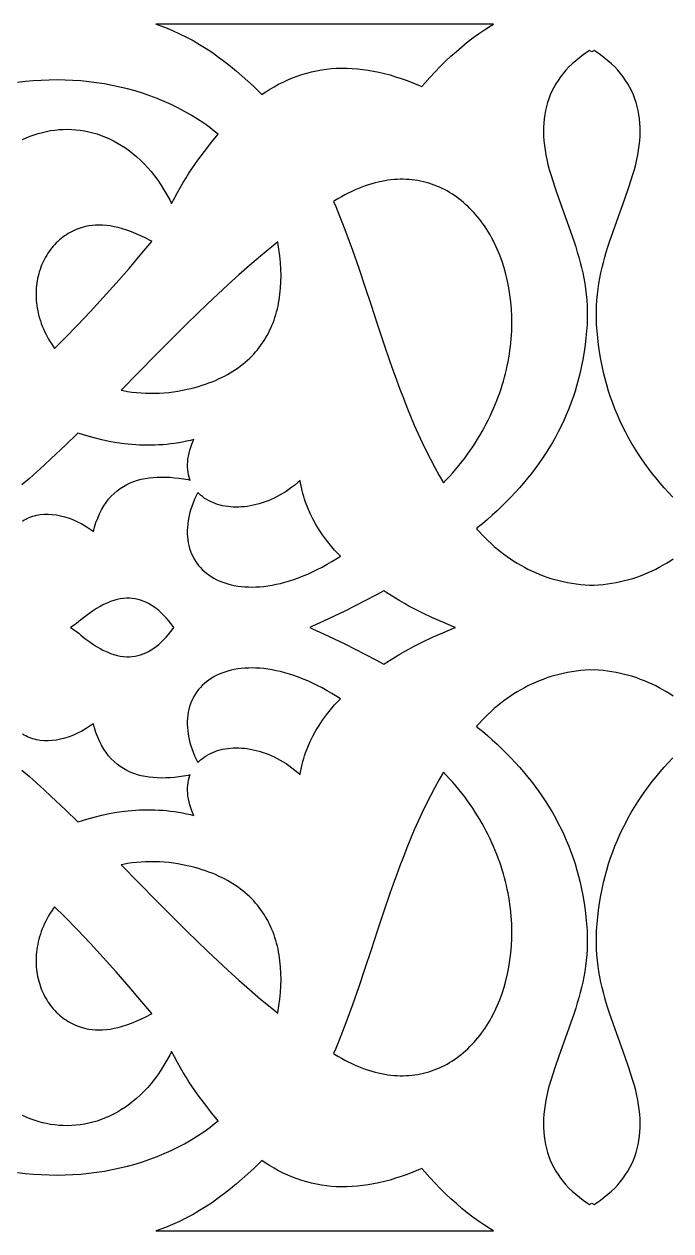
# Model space of a CAD drawing. Extents: x -340 to 340, y -265 to 265.
# Drawn here: x -28.1 to 3.8, y -214.8 to -155.2 of the extents above; entities that cross this region are included whole.
import ezdxf

# ---------------------------------------------------------------- set-up
doc = ezdxf.new("R2010")
doc.units = 0
doc.layers.add('LAYER_1', color=18, linetype='CONTINUOUS')

msp = doc.modelspace()

# ---------------------------------------------------------------- linework, layer by layer
at = {"layer": 'LAYER_1'}
for points in [[(-17.098, -158.017), (-16.825, -158.273), (-16.558, -158.534), (-16.414, -158.679), (-16.249, -158.568), (-16.028, -158.428), (-15.805, -158.297), (-15.58, -158.174), (-15.353, -158.06), (-15.124, -157.955), (-14.893, -157.858), (-14.66, -157.77), (-14.424, -157.69), (-14.187, -157.62), (-13.947, -157.558), (-13.705, -157.505), (-13.46, -157.462), (-13.214, -157.427), (-12.965, -157.401), (-12.714, -157.384), (-12.461, -157.376), (-12.205, -157.377), (-11.947, -157.388), (-11.687, -157.407), (-11.425, -157.435), (-11.16, -157.473), (-10.892, -157.519), (-10.623, -157.575), (-10.351, -157.64), (-10.076, -157.714), (-9.799, -157.797), (-9.519, -157.889), (-9.237, -157.99), (-8.952, -158.101), (-8.664, -158.22), (-8.51, -158.288), (-8.358, -158.114), (-8.105, -157.833), (-7.85, -157.56), (-7.592, -157.295), (-7.331, -157.037), (-7.068, -156.788), (-6.801, -156.547), (-6.532, -156.315), (-6.259, -156.093), (-5.982, -155.88), (-5.703, -155.676), (-5.419, -155.483), (-5.132, -155.301), (-4.964, -155.202), (-21.645, -155.202), (-21.626, -155.209), (-21.397, -155.29), (-21.168, -155.375), (-20.817, -155.518), (-20.472, -155.673), (-20.134, -155.839), (-19.803, -156.017), (-19.478, -156.205), (-19.16, -156.403), (-18.848, -156.61), (-18.542, -156.826), (-18.242, -157.05), (-17.947, -157.282), (-17.659, -157.521), (-17.376, -157.766)], [(-4.062, -169.636), (-4.079, -169.276), (-4.109, -168.921), (-4.152, -168.571), (-4.207, -168.227), (-4.274, -167.89), (-4.353, -167.559), (-4.443, -167.236), (-4.545, -166.921), (-4.659, -166.614), (-4.783, -166.316), (-4.917, -166.027), (-5.063, -165.746), (-5.138, -165.611), (-5.217, -165.478), (-5.298, -165.348), (-5.382, -165.22), (-5.467, -165.095), (-5.556, -164.972), (-5.646, -164.853), (-5.739, -164.736), (-5.834, -164.623), (-5.931, -164.512), (-6.031, -164.405), (-6.132, -164.301), (-6.236, -164.2), (-6.342, -164.102), (-6.45, -164.008), (-6.559, -163.917), (-6.671, -163.829), (-6.785, -163.745), (-6.9, -163.664), (-7.018, -163.587), (-7.137, -163.513), (-7.258, -163.443), (-7.381, -163.377), (-7.506, -163.315), (-7.632, -163.256), (-7.76, -163.202), (-7.89, -163.151), (-8.022, -163.104), (-8.155, -163.061), (-8.29, -163.022), (-8.426, -162.988), (-8.564, -162.957), (-8.704, -162.931), (-8.845, -162.909), (-8.988, -162.892), (-9.132, -162.878), (-9.278, -162.87), (-9.425, -162.865), (-9.574, -162.866), (-9.724, -162.871), (-9.876, -162.88), (-10.029, -162.895), (-10.184, -162.914), (-10.339, -162.938), (-10.497, -162.967), (-10.655, -163.002), (-10.815, -163.041), (-10.976, -163.085), (-11.139, -163.135), (-11.302, -163.19), (-11.467, -163.25), (-11.633, -163.316), (-11.8, -163.388), (-11.969, -163.465), (-12.138, -163.547), (-12.308, -163.635), (-12.48, -163.729), (-12.652, -163.829), (-12.826, -163.935), (-12.86, -163.957), (-12.752, -164.211), (-12.582, -164.629), (-12.415, -165.053), (-12.252, -165.484), (-12.091, -165.92), (-11.933, -166.361), (-11.622, -167.257), (-11.317, -168.166), (-11.013, -169.086), (-10.708, -170.011), (-10.399, -170.937), (-10.082, -171.861), (-9.92, -172.32), (-9.756, -172.776), (-9.588, -173.23), (-9.416, -173.681), (-9.241, -174.127), (-9.061, -174.569), (-8.876, -175.006), (-8.686, -175.438), (-8.491, -175.863), (-8.29, -176.282), (-8.083, -176.693), (-7.869, -177.097), (-7.648, -177.492), (-7.434, -177.855), (-7.299, -177.714), (-7.136, -177.536), (-6.978, -177.358), (-6.824, -177.178), (-6.674, -176.997), (-6.529, -176.815), (-6.389, -176.632), (-6.253, -176.448), (-6.122, -176.263), (-5.995, -176.077), (-5.872, -175.89), (-5.754, -175.702), (-5.639, -175.514), (-5.53, -175.325), (-5.424, -175.136), (-5.323, -174.946), (-5.225, -174.755), (-5.132, -174.564), (-5.043, -174.373), (-4.959, -174.181), (-4.878, -173.989), (-4.801, -173.797), (-4.728, -173.605), (-4.659, -173.412), (-4.594, -173.22), (-4.533, -173.027), (-4.476, -172.835), (-4.422, -172.643), (-4.373, -172.451), (-4.327, -172.26), (-4.285, -172.068), (-4.246, -171.877), (-4.212, -171.687), (-4.18, -171.497), (-4.153, -171.307), (-4.129, -171.119), (-4.092, -170.743), (-4.068, -170.37), (-4.059, -170.001)], [(-27.359, -167.319), (-27.394, -167.428), (-27.425, -167.539), (-27.454, -167.651), (-27.479, -167.765), (-27.5, -167.88), (-27.519, -167.997), (-27.533, -168.114), (-27.544, -168.234), (-27.552, -168.354), (-27.556, -168.475), (-27.556, -168.597), (-27.552, -168.721), (-27.544, -168.845), (-27.533, -168.97), (-27.518, -169.095), (-27.498, -169.222), (-27.475, -169.349), (-27.448, -169.476), (-27.416, -169.604), (-27.38, -169.732), (-27.34, -169.86), (-27.296, -169.989), (-27.247, -170.117), (-27.194, -170.246), (-27.136, -170.375), (-27.074, -170.504), (-27.007, -170.632), (-26.935, -170.76), (-26.859, -170.888), (-26.778, -171.016), (-26.692, -171.143), (-26.641, -171.214), (-26.158, -170.732), (-25.515, -170.072), (-24.875, -169.396), (-24.237, -168.703), (-23.6, -167.992), (-22.962, -167.263), (-22.324, -166.515), (-21.838, -165.932), (-21.885, -165.906), (-22.135, -165.777), (-22.378, -165.66), (-22.615, -165.555), (-22.845, -165.463), (-23.068, -165.382), (-23.284, -165.312), (-23.494, -165.254), (-23.697, -165.207), (-23.894, -165.171), (-24.084, -165.145), (-24.268, -165.13), (-24.447, -165.124), (-24.619, -165.128), (-24.785, -165.142), (-24.947, -165.165), (-25.056, -165.186), (-25.165, -165.212), (-25.272, -165.241), (-25.377, -165.274), (-25.481, -165.31), (-25.582, -165.351), (-25.681, -165.394), (-25.779, -165.441), (-25.874, -165.492), (-25.967, -165.546), (-26.058, -165.603), (-26.147, -165.663), (-26.234, -165.727), (-26.318, -165.793), (-26.401, -165.862), (-26.48, -165.935), (-26.558, -166.01), (-26.633, -166.088), (-26.705, -166.168), (-26.775, -166.251), (-26.842, -166.337), (-26.907, -166.425), (-26.968, -166.516), (-27.027, -166.609), (-27.084, -166.704), (-27.137, -166.802), (-27.187, -166.901), (-27.235, -167.003), (-27.279, -167.106), (-27.32, -167.212)], [(-23.259, -173.301), (-23.04, -173.341), (-22.818, -173.373), (-22.595, -173.399), (-22.37, -173.418), (-22.144, -173.43), (-21.917, -173.435), (-21.689, -173.433), (-21.461, -173.425), (-21.232, -173.41), (-21.004, -173.389), (-20.775, -173.361), (-20.548, -173.326), (-20.321, -173.285), (-20.095, -173.238), (-19.905, -173.193), (-19.719, -173.145), (-19.538, -173.094), (-19.361, -173.04), (-19.189, -172.983), (-19.021, -172.924), (-18.858, -172.861), (-18.699, -172.795), (-18.544, -172.727), (-18.393, -172.655), (-18.247, -172.581), (-18.105, -172.505), (-17.967, -172.426), (-17.833, -172.344), (-17.703, -172.259), (-17.577, -172.172), (-17.455, -172.083), (-17.337, -171.991), (-17.223, -171.897), (-17.113, -171.8), (-17.007, -171.701), (-16.905, -171.599), (-16.806, -171.496), (-16.711, -171.39), (-16.62, -171.282), (-16.533, -171.171), (-16.449, -171.059), (-16.369, -170.944), (-16.292, -170.827), (-16.219, -170.708), (-16.149, -170.587), (-16.083, -170.464), (-16.021, -170.339), (-15.961, -170.212), (-15.906, -170.083), (-15.853, -169.952), (-15.804, -169.82), (-15.758, -169.685), (-15.716, -169.548), (-15.677, -169.41), (-15.641, -169.27), (-15.608, -169.128), (-15.579, -168.984), (-15.553, -168.84), (-15.511, -168.543), (-15.481, -168.241), (-15.463, -167.933), (-15.458, -167.619), (-15.466, -167.3), (-15.485, -166.976), (-15.516, -166.647), (-15.559, -166.314), (-15.613, -165.976), (-15.617, -165.957), (-15.92, -166.199), (-16.469, -166.654), (-17.009, -167.116), (-17.54, -167.584), (-18.064, -168.057), (-18.582, -168.536), (-19.093, -169.02), (-19.6, -169.509), (-20.103, -170.001), (-20.604, -170.498), (-21.6, -171.501), (-23.352, -173.281)], [(-19.57, -178.327), (-19.64, -178.471), (-19.725, -178.659), (-19.799, -178.844), (-19.865, -179.026), (-19.922, -179.206), (-19.971, -179.382), (-20.01, -179.556), (-20.042, -179.726), (-20.065, -179.893), (-20.08, -180.056), (-20.087, -180.216), (-20.086, -180.372), (-20.078, -180.524), (-20.062, -180.673), (-20.039, -180.818), (-20.009, -180.959), (-19.972, -181.096), (-19.928, -181.228), (-19.878, -181.357), (-19.821, -181.482), (-19.757, -181.602), (-19.687, -181.718), (-19.611, -181.83), (-19.528, -181.937), (-19.44, -182.04), (-19.345, -182.138), (-19.245, -182.232), (-19.138, -182.321), (-19.026, -182.405), (-18.907, -182.485), (-18.784, -182.559), (-18.654, -182.628), (-18.519, -182.692), (-18.379, -182.75), (-18.233, -182.802), (-18.082, -182.849), (-17.926, -182.89), (-17.765, -182.925), (-17.598, -182.954), (-17.428, -182.976), (-17.252, -182.992), (-17.072, -183.001), (-16.887, -183.004), (-16.698, -182.999), (-16.505, -182.988), (-16.307, -182.969), (-16.106, -182.944), (-15.901, -182.91), (-15.692, -182.869), (-15.479, -182.821), (-15.264, -182.764), (-15.044, -182.7), (-14.822, -182.627), (-14.596, -182.547), (-14.368, -182.458), (-14.137, -182.36), (-13.903, -182.254), (-13.667, -182.139), (-13.428, -182.015), (-13.187, -181.882), (-12.944, -181.74), (-12.699, -181.589), (-12.527, -181.477), (-12.588, -181.416), (-12.811, -181.176), (-13.022, -180.931), (-13.22, -180.682), (-13.406, -180.428), (-13.579, -180.17), (-13.739, -179.907), (-13.886, -179.64), (-14.019, -179.368), (-14.139, -179.092), (-14.245, -178.812), (-14.293, -178.669), (-14.338, -178.525), (-14.379, -178.381), (-14.416, -178.235), (-14.45, -178.088), (-14.48, -177.94), (-14.507, -177.792), (-14.515, -177.74), (-14.636, -177.847), (-14.778, -177.964), (-14.92, -178.074), (-15.065, -178.179), (-15.21, -178.277), (-15.356, -178.369), (-15.503, -178.455), (-15.651, -178.535), (-15.799, -178.61), (-15.948, -178.678), (-16.096, -178.74), (-16.245, -178.797), (-16.393, -178.848), (-16.541, -178.893), (-16.688, -178.933), (-16.834, -178.967), (-16.98, -178.996), (-17.124, -179.019), (-17.267, -179.036), (-17.409, -179.049), (-17.549, -179.055), (-17.688, -179.057), (-17.824, -179.053), (-17.958, -179.044), (-18.091, -179.03), (-18.22, -179.01), (-18.347, -178.986), (-18.472, -178.956), (-18.593, -178.921), (-18.711, -178.881), (-18.826, -178.836), (-18.937, -178.786), (-19.045, -178.731), (-19.148, -178.671), (-19.248, -178.606), (-19.343, -178.536), (-19.433, -178.461), (-19.519, -178.381)], [(-25.141, -184.467), (-25.341, -184.629), (-25.552, -184.797), (-25.659, -184.875), (-25.765, -184.948), (-25.851, -185.002), (-25.765, -185.056), (-25.659, -185.129), (-25.553, -185.206), (-25.446, -185.289), (-25.34, -185.376), (-25.141, -185.537), (-24.949, -185.682), (-24.76, -185.814), (-24.576, -185.933), (-24.395, -186.038), (-24.219, -186.13), (-24.047, -186.211), (-23.878, -186.278), (-23.714, -186.334), (-23.554, -186.379), (-23.397, -186.412), (-23.244, -186.434), (-23.095, -186.445), (-22.949, -186.447), (-22.806, -186.438), (-22.665, -186.42), (-22.528, -186.392), (-22.392, -186.354), (-22.259, -186.307), (-22.128, -186.251), (-21.998, -186.186), (-21.87, -186.112), (-21.744, -186.028), (-21.619, -185.936), (-21.496, -185.834), (-21.375, -185.724), (-21.255, -185.606), (-21.137, -185.478), (-21.021, -185.343), (-20.906, -185.2), (-20.793, -185.049), (-20.76, -185.002), (-20.793, -184.956), (-20.906, -184.804), (-21.021, -184.661), (-21.137, -184.526), (-21.255, -184.399), (-21.375, -184.28), (-21.496, -184.17), (-21.619, -184.068), (-21.744, -183.976), (-21.87, -183.892), (-21.998, -183.818), (-22.128, -183.752), (-22.259, -183.696), (-22.392, -183.649), (-22.528, -183.612), (-22.665, -183.584), (-22.806, -183.565), (-22.949, -183.557), (-23.095, -183.558), (-23.244, -183.57), (-23.397, -183.592), (-23.554, -183.625), (-23.714, -183.669), (-23.878, -183.725), (-24.047, -183.793), (-24.219, -183.873), (-24.395, -183.966), (-24.576, -184.071), (-24.76, -184.19), (-24.949, -184.321)], [(-13.898, -184.941), (-14.033, -185.002), (-13.897, -185.063), (-13.363, -185.31), (-12.835, -185.561), (-12.312, -185.815), (-11.795, -186.073), (-11.285, -186.335), (-10.781, -186.602), (-10.39, -186.816), (-10.238, -186.719), (-10.023, -186.581), (-9.805, -186.446), (-9.585, -186.315), (-9.365, -186.188), (-9.142, -186.064), (-8.916, -185.944), (-8.687, -185.826), (-8.453, -185.71), (-7.973, -185.484), (-7.47, -185.262), (-6.94, -185.04), (-6.845, -185.002), (-6.94, -184.964), (-7.47, -184.742), (-7.973, -184.52), (-8.453, -184.294), (-8.687, -184.178), (-8.916, -184.06), (-9.142, -183.94), (-9.365, -183.816), (-9.585, -183.689), (-9.805, -183.558), (-10.023, -183.423), (-10.238, -183.284), (-10.389, -183.188), (-10.781, -183.403), (-11.285, -183.67), (-11.795, -183.932), (-12.312, -184.19), (-12.835, -184.444), (-13.363, -184.694)], [(-19.57, -191.676), (-19.519, -191.623), (-19.433, -191.543), (-19.343, -191.468), (-19.248, -191.398), (-19.148, -191.333), (-19.045, -191.273), (-18.937, -191.218), (-18.826, -191.168), (-18.711, -191.123), (-18.593, -191.083), (-18.472, -191.048), (-18.347, -191.018), (-18.22, -190.993), (-18.091, -190.974), (-17.958, -190.96), (-17.824, -190.951), (-17.688, -190.947), (-17.549, -190.948), (-17.409, -190.955), (-17.267, -190.968), (-17.124, -190.985), (-16.98, -191.008), (-16.834, -191.037), (-16.688, -191.071), (-16.541, -191.111), (-16.393, -191.156), (-16.245, -191.207), (-16.096, -191.264), (-15.948, -191.326), (-15.799, -191.394), (-15.651, -191.469), (-15.503, -191.549), (-15.356, -191.635), (-15.21, -191.727), (-15.065, -191.825), (-14.92, -191.93), (-14.778, -192.04), (-14.636, -192.157), (-14.515, -192.264), (-14.507, -192.213), (-14.48, -192.064), (-14.45, -191.916), (-14.416, -191.769), (-14.379, -191.623), (-14.338, -191.479), (-14.293, -191.336), (-14.245, -191.192), (-14.139, -190.912), (-14.019, -190.636), (-13.886, -190.364), (-13.739, -190.097), (-13.579, -189.834), (-13.406, -189.576), (-13.22, -189.322), (-13.022, -189.073), (-12.811, -188.828), (-12.588, -188.587), (-12.528, -188.526), (-12.699, -188.415), (-12.944, -188.264), (-13.187, -188.122), (-13.428, -187.989), (-13.667, -187.865), (-13.903, -187.75), (-14.137, -187.644), (-14.369, -187.546), (-14.597, -187.457), (-14.822, -187.376), (-15.045, -187.304), (-15.264, -187.239), (-15.48, -187.183), (-15.692, -187.134), (-15.901, -187.094), (-16.106, -187.06), (-16.308, -187.034), (-16.505, -187.016), (-16.698, -187.004), (-16.888, -187), (-17.072, -187.003), (-17.252, -187.012), (-17.428, -187.028), (-17.599, -187.05), (-17.765, -187.079), (-17.926, -187.114), (-18.083, -187.155), (-18.234, -187.202), (-18.379, -187.254), (-18.52, -187.312), (-18.655, -187.376), (-18.784, -187.445), (-18.908, -187.519), (-19.026, -187.598), (-19.138, -187.682), (-19.245, -187.771), (-19.346, -187.865), (-19.44, -187.964), (-19.529, -188.067), (-19.611, -188.174), (-19.687, -188.286), (-19.757, -188.402), (-19.821, -188.522), (-19.878, -188.647), (-19.929, -188.775), (-19.972, -188.908), (-20.009, -189.045), (-20.039, -189.186), (-20.062, -189.33), (-20.078, -189.479), (-20.086, -189.631), (-20.087, -189.788), (-20.08, -189.947), (-20.065, -190.111), (-20.042, -190.277), (-20.01, -190.447), (-19.971, -190.621), (-19.922, -190.797), (-19.865, -190.977), (-19.8, -191.159), (-19.725, -191.344), (-19.64, -191.532)], [(-8.704, -207.073), (-8.564, -207.047), (-8.426, -207.017), (-8.29, -206.982), (-8.155, -206.943), (-8.022, -206.9), (-7.89, -206.854), (-7.76, -206.803), (-7.632, -206.748), (-7.506, -206.689), (-7.381, -206.627), (-7.258, -206.561), (-7.137, -206.491), (-7.018, -206.418), (-6.9, -206.34), (-6.785, -206.26), (-6.671, -206.176), (-6.559, -206.088), (-6.45, -205.997), (-6.342, -205.902), (-6.236, -205.805), (-6.132, -205.704), (-6.031, -205.6), (-5.931, -205.492), (-5.834, -205.382), (-5.739, -205.268), (-5.646, -205.152), (-5.556, -205.032), (-5.467, -204.91), (-5.382, -204.785), (-5.298, -204.657), (-5.217, -204.526), (-5.138, -204.393), (-5.063, -204.258), (-4.917, -203.978), (-4.783, -203.689), (-4.659, -203.391), (-4.545, -203.084), (-4.443, -202.769), (-4.353, -202.446), (-4.274, -202.115), (-4.207, -201.778), (-4.152, -201.434), (-4.109, -201.084), (-4.079, -200.729), (-4.062, -200.368), (-4.059, -200.004), (-4.068, -199.635), (-4.092, -199.262), (-4.129, -198.885), (-4.153, -198.698), (-4.18, -198.508), (-4.212, -198.318), (-4.246, -198.127), (-4.285, -197.936), (-4.327, -197.745), (-4.373, -197.553), (-4.422, -197.362), (-4.476, -197.169), (-4.533, -196.977), (-4.594, -196.785), (-4.659, -196.592), (-4.728, -196.4), (-4.801, -196.208), (-4.878, -196.016), (-4.959, -195.824), (-5.043, -195.632), (-5.132, -195.441), (-5.225, -195.25), (-5.323, -195.059), (-5.424, -194.869), (-5.53, -194.679), (-5.639, -194.49), (-5.754, -194.302), (-5.872, -194.115), (-5.995, -193.928), (-6.122, -193.742), (-6.253, -193.557), (-6.389, -193.373), (-6.529, -193.189), (-6.674, -193.007), (-6.824, -192.826), (-6.978, -192.647), (-7.136, -192.468), (-7.299, -192.291), (-7.434, -192.15), (-7.647, -192.512), (-7.868, -192.907), (-8.082, -193.311), (-8.29, -193.723), (-8.491, -194.141), (-8.686, -194.566), (-8.876, -194.998), (-9.061, -195.435), (-9.241, -195.877), (-9.416, -196.323), (-9.588, -196.774), (-9.756, -197.228), (-9.92, -197.684), (-10.082, -198.143), (-10.398, -199.067), (-10.708, -199.993), (-11.013, -200.918), (-11.317, -201.838), (-11.622, -202.747), (-11.933, -203.643), (-12.091, -204.084), (-12.252, -204.52), (-12.415, -204.951), (-12.582, -205.375), (-12.752, -205.793), (-12.86, -206.047), (-12.826, -206.069), (-12.652, -206.175), (-12.48, -206.274), (-12.308, -206.369), (-12.138, -206.457), (-11.968, -206.539), (-11.8, -206.616), (-11.633, -206.688), (-11.467, -206.754), (-11.302, -206.814), (-11.139, -206.869), (-10.976, -206.919), (-10.815, -206.963), (-10.655, -207.002), (-10.497, -207.037), (-10.339, -207.066), (-10.184, -207.09), (-10.029, -207.109), (-9.876, -207.124), (-9.724, -207.134), (-9.574, -207.139), (-9.425, -207.139), (-9.278, -207.135), (-9.132, -207.126), (-8.988, -207.113), (-8.845, -207.095)], [(-20.775, -196.644), (-21.004, -196.616), (-21.232, -196.594), (-21.461, -196.579), (-21.689, -196.571), (-21.917, -196.57), (-22.144, -196.575), (-22.37, -196.587), (-22.595, -196.606), (-22.818, -196.631), (-23.04, -196.664), (-23.259, -196.703), (-23.351, -196.723), (-21.6, -198.503), (-20.604, -199.506), (-20.103, -200.003), (-19.6, -200.495), (-19.093, -200.984), (-18.582, -201.468), (-18.064, -201.947), (-17.54, -202.42), (-17.009, -202.888), (-16.469, -203.35), (-15.92, -203.805), (-15.617, -204.047), (-15.613, -204.028), (-15.559, -203.69), (-15.516, -203.357), (-15.485, -203.028), (-15.466, -202.704), (-15.458, -202.385), (-15.463, -202.071), (-15.481, -201.763), (-15.511, -201.461), (-15.553, -201.164), (-15.579, -201.02), (-15.608, -200.876), (-15.641, -200.734), (-15.677, -200.594), (-15.716, -200.456), (-15.758, -200.319), (-15.804, -200.184), (-15.853, -200.052), (-15.906, -199.921), (-15.961, -199.792), (-16.021, -199.665), (-16.083, -199.54), (-16.149, -199.417), (-16.219, -199.296), (-16.292, -199.177), (-16.369, -199.06), (-16.449, -198.945), (-16.533, -198.833), (-16.62, -198.722), (-16.711, -198.614), (-16.806, -198.508), (-16.905, -198.405), (-17.007, -198.303), (-17.113, -198.204), (-17.223, -198.107), (-17.337, -198.013), (-17.455, -197.921), (-17.577, -197.832), (-17.703, -197.745), (-17.833, -197.66), (-17.967, -197.578), (-18.105, -197.499), (-18.247, -197.423), (-18.393, -197.349), (-18.544, -197.277), (-18.699, -197.209), (-18.858, -197.143), (-19.021, -197.08), (-19.189, -197.021), (-19.361, -196.964), (-19.538, -196.91), (-19.719, -196.859), (-19.905, -196.811), (-20.095, -196.766), (-20.321, -196.719), (-20.548, -196.678)], [(-22.615, -204.449), (-22.378, -204.344), (-22.135, -204.227), (-21.885, -204.098), (-21.838, -204.072), (-22.324, -203.49), (-22.962, -202.741), (-23.6, -202.012), (-24.237, -201.301), (-24.875, -200.608), (-25.515, -199.932), (-26.157, -199.272), (-26.64, -198.79), (-26.691, -198.861), (-26.777, -198.988), (-26.858, -199.116), (-26.934, -199.244), (-27.006, -199.372), (-27.073, -199.5), (-27.135, -199.629), (-27.193, -199.758), (-27.246, -199.887), (-27.295, -200.015), (-27.339, -200.144), (-27.379, -200.272), (-27.415, -200.4), (-27.447, -200.528), (-27.474, -200.655), (-27.498, -200.782), (-27.517, -200.909), (-27.533, -201.034), (-27.544, -201.159), (-27.552, -201.283), (-27.555, -201.407), (-27.555, -201.529), (-27.551, -201.65), (-27.544, -201.771), (-27.533, -201.89), (-27.518, -202.008), (-27.5, -202.124), (-27.478, -202.239), (-27.453, -202.353), (-27.425, -202.465), (-27.393, -202.576), (-27.358, -202.685), (-27.32, -202.792), (-27.279, -202.898), (-27.235, -203.001), (-27.187, -203.103), (-27.137, -203.202), (-27.084, -203.3), (-27.027, -203.395), (-26.968, -203.488), (-26.906, -203.579), (-26.842, -203.667), (-26.775, -203.753), (-26.705, -203.836), (-26.633, -203.916), (-26.558, -203.994), (-26.48, -204.069), (-26.401, -204.142), (-26.318, -204.211), (-26.234, -204.277), (-26.147, -204.341), (-26.058, -204.401), (-25.967, -204.458), (-25.874, -204.512), (-25.779, -204.563), (-25.681, -204.61), (-25.582, -204.653), (-25.481, -204.694), (-25.377, -204.73), (-25.272, -204.763), (-25.165, -204.792), (-25.056, -204.818), (-24.947, -204.839), (-24.785, -204.862), (-24.619, -204.876), (-24.447, -204.88), (-24.269, -204.874), (-24.084, -204.859), (-23.894, -204.833), (-23.697, -204.797), (-23.494, -204.75), (-23.284, -204.692), (-23.068, -204.622), (-22.845, -204.541)], [(-4.964, -214.802), (-5.132, -214.703), (-5.419, -214.521), (-5.703, -214.328), (-5.982, -214.124), (-6.259, -213.911), (-6.532, -213.689), (-6.801, -213.457), (-7.068, -213.216), (-7.331, -212.966), (-7.592, -212.709), (-7.85, -212.443), (-8.105, -212.17), (-8.358, -211.889), (-8.51, -211.715), (-8.664, -211.783), (-8.951, -211.902), (-9.237, -212.013), (-9.519, -212.114), (-9.799, -212.207), (-10.076, -212.29), (-10.351, -212.364), (-10.623, -212.428), (-10.892, -212.484), (-11.16, -212.531), (-11.425, -212.568), (-11.687, -212.597), (-11.947, -212.616), (-12.205, -212.626), (-12.461, -212.628), (-12.714, -212.62), (-12.965, -212.603), (-13.214, -212.577), (-13.46, -212.542), (-13.705, -212.498), (-13.947, -212.445), (-14.187, -212.384), (-14.424, -212.313), (-14.66, -212.234), (-14.893, -212.146), (-15.124, -212.049), (-15.353, -211.944), (-15.58, -211.83), (-15.805, -211.707), (-16.028, -211.576), (-16.249, -211.436), (-16.414, -211.325), (-16.558, -211.47), (-16.825, -211.731), (-17.098, -211.987), (-17.376, -212.238), (-17.659, -212.483), (-17.947, -212.722), (-18.242, -212.954), (-18.542, -213.178), (-18.848, -213.394), (-19.16, -213.601), (-19.478, -213.799), (-19.803, -213.987), (-20.134, -214.165), (-20.472, -214.331), (-20.817, -214.486), (-21.168, -214.629), (-21.396, -214.714), (-21.625, -214.795), (-21.644, -214.802)]]:
    msp.add_lwpolyline(points, close=True, dxfattribs=at)
for points in [[(3.892, -178.564), (3.677, -178.335), (3.468, -178.103), (3.263, -177.868), (3.065, -177.63), (2.872, -177.389), (2.685, -177.144), (2.504, -176.895), (2.329, -176.644), (2.159, -176.388), (1.996, -176.13), (1.839, -175.867), (1.689, -175.6), (1.544, -175.33), (1.406, -175.056), (1.275, -174.778), (1.15, -174.496), (1.031, -174.209), (0.92, -173.919), (0.815, -173.624), (0.717, -173.325), (0.626, -173.021), (0.542, -172.713), (0.465, -172.401), (0.395, -172.084), (0.333, -171.763), (0.27, -171.395), (0.218, -171.039), (0.178, -170.695), (0.148, -170.362), (0.127, -170.039), (0.117, -169.726), (0.116, -169.422), (0.124, -169.126), (0.141, -168.837), (0.165, -168.555), (0.198, -168.279), (0.237, -168.009), (0.284, -167.743), (0.337, -167.481), (0.396, -167.223), (0.461, -166.967), (0.53, -166.713), (0.605, -166.461), (0.684, -166.208), (0.767, -165.956), (0.942, -165.448), (1.128, -164.929), (1.521, -163.837), (1.72, -163.251), (1.819, -162.946), (1.918, -162.632), (1.99, -162.382), (2.055, -162.137), (2.111, -161.895), (2.16, -161.656), (2.2, -161.421), (2.231, -161.19), (2.255, -160.962), (2.27, -160.738), (2.276, -160.517), (2.274, -160.3), (2.264, -160.087), (2.244, -159.877), (2.216, -159.671), (2.179, -159.469), (2.134, -159.27), (2.079, -159.075), (2.016, -158.884), (1.943, -158.696), (1.861, -158.512), (1.77, -158.331), (1.669, -158.154), (1.559, -157.98), (1.438, -157.81), (1.309, -157.643), (1.169, -157.479), (1.018, -157.319), (0.858, -157.163), (0.687, -157.01), (0.505, -156.86), (0.313, -156.715), (0.109, -156.572), (0, -156.502), (-0.111, -156.573), (-0.222, -156.502), (-0.331, -156.572), (-0.534, -156.715), (-0.727, -156.86), (-0.908, -157.01), (-1.079, -157.163), (-1.24, -157.319), (-1.39, -157.479), (-1.53, -157.643), (-1.66, -157.81), (-1.78, -157.98), (-1.891, -158.154), (-1.991, -158.331), (-2.083, -158.512), (-2.164, -158.696), (-2.237, -158.884), (-2.301, -159.075), (-2.355, -159.27), (-2.401, -159.469), (-2.438, -159.671), (-2.466, -159.877), (-2.485, -160.087), (-2.496, -160.3), (-2.498, -160.517), (-2.491, -160.738), (-2.476, -160.962), (-2.453, -161.19), (-2.421, -161.421), (-2.381, -161.656), (-2.333, -161.895), (-2.277, -162.137), (-2.212, -162.382), (-2.139, -162.632), (-2.041, -162.946), (-1.942, -163.251), (-1.742, -163.837), (-1.35, -164.929), (-1.164, -165.448), (-0.989, -165.956), (-0.906, -166.208), (-0.827, -166.461), (-0.752, -166.713), (-0.682, -166.967), (-0.618, -167.223), (-0.558, -167.481), (-0.505, -167.743), (-0.459, -168.009), (-0.419, -168.279), (-0.387, -168.555), (-0.362, -168.837), (-0.346, -169.126), (-0.338, -169.422), (-0.339, -169.726), (-0.349, -170.039), (-0.369, -170.362), (-0.399, -170.695), (-0.44, -171.039), (-0.492, -171.395), (-0.554, -171.763), (-0.617, -172.084), (-0.687, -172.401), (-0.764, -172.713), (-0.848, -173.021), (-0.939, -173.325), (-1.037, -173.624), (-1.142, -173.919), (-1.253, -174.209), (-1.371, -174.496), (-1.496, -174.778), (-1.628, -175.056), (-1.766, -175.33), (-1.91, -175.6), (-2.061, -175.867), (-2.218, -176.13), (-2.381, -176.388), (-2.55, -176.644), (-2.725, -176.895), (-2.907, -177.144), (-3.094, -177.389), (-3.286, -177.63), (-3.485, -177.868), (-3.689, -178.103), (-3.899, -178.335), (-4.114, -178.564), (-4.335, -178.79), (-4.561, -179.012), (-4.792, -179.233), (-5.028, -179.45), (-5.27, -179.665), (-5.516, -179.877), (-5.767, -180.086), (-5.81, -180.121), (-5.806, -180.125), (-5.665, -180.279), (-5.522, -180.43), (-5.377, -180.577), (-5.23, -180.72), (-5.08, -180.859), (-4.927, -180.994), (-4.773, -181.126), (-4.616, -181.253), (-4.456, -181.377), (-4.294, -181.496), (-4.129, -181.611), (-3.961, -181.721), (-3.791, -181.827), (-3.618, -181.929), (-3.443, -182.026), (-3.264, -182.119), (-3.083, -182.207), (-2.899, -182.29), (-2.711, -182.369), (-2.521, -182.443), (-2.328, -182.511), (-2.131, -182.575), (-1.931, -182.634), (-1.728, -182.687), (-1.522, -182.736), (-1.312, -182.779), (-1.099, -182.816), (-0.883, -182.848), (-0.662, -182.875), (-0.439, -182.896), (-0.222, -182.911), (-0.111, -182.903), (0, -182.911), (0.217, -182.896), (0.441, -182.875), (0.661, -182.848), (0.878, -182.816), (1.091, -182.779), (1.3, -182.736), (1.507, -182.687), (1.71, -182.634), (1.909, -182.575), (2.106, -182.511), (2.299, -182.443), (2.49, -182.369), (2.677, -182.29), (2.861, -182.207), (3.043, -182.119), (3.221, -182.026), (3.397, -181.929), (3.57, -181.827), (3.74, -181.721), (3.907, -181.611)], [(-28.228, -160.902), (-28.036, -160.815), (-27.841, -160.735), (-27.644, -160.664), (-27.444, -160.601), (-27.243, -160.546), (-27.04, -160.499), (-26.835, -160.461), (-26.629, -160.432), (-26.421, -160.411), (-26.213, -160.4), (-26.004, -160.396), (-25.795, -160.402), (-25.585, -160.417), (-25.375, -160.441), (-25.166, -160.474), (-24.957, -160.516), (-24.749, -160.567), (-24.542, -160.628), (-24.336, -160.698), (-24.131, -160.777), (-23.928, -160.866), (-23.727, -160.965), (-23.529, -161.073), (-23.332, -161.191), (-23.138, -161.319), (-22.947, -161.456), (-22.759, -161.603), (-22.574, -161.76), (-22.393, -161.927), (-22.215, -162.104), (-22.041, -162.291), (-21.872, -162.488), (-21.706, -162.695), (-21.546, -162.912), (-21.39, -163.14), (-21.239, -163.378), (-21.093, -163.626), (-20.952, -163.884), (-20.862, -164.065), (-20.722, -163.799), (-20.571, -163.521), (-20.426, -163.262), (-20.284, -163.018), (-20.145, -162.787), (-20.005, -162.565), (-19.864, -162.349), (-19.719, -162.137), (-19.568, -161.925), (-19.41, -161.71), (-19.242, -161.49), (-18.872, -161.02), (-18.563, -160.641), (-18.694, -160.532), (-18.837, -160.419), (-18.981, -160.308), (-19.278, -160.093), (-19.584, -159.888), (-19.898, -159.693), (-20.22, -159.509), (-20.551, -159.334), (-20.888, -159.17), (-21.232, -159.016), (-21.583, -158.872), (-21.94, -158.739), (-22.302, -158.616), (-22.669, -158.504), (-23.041, -158.402), (-23.416, -158.31), (-23.796, -158.229), (-24.178, -158.158), (-24.564, -158.098), (-24.951, -158.049), (-25.341, -158.01), (-25.732, -157.982), (-26.124, -157.965), (-26.516, -157.959), (-26.908, -157.963), (-27.3, -157.978), (-27.69, -158.004), (-28.08, -158.041), (-28.467, -158.089)], [(-28.217, -179.742), (-28.14, -179.692), (-28.059, -179.647), (-27.977, -179.605), (-27.892, -179.568), (-27.806, -179.534), (-27.717, -179.505), (-27.627, -179.479), (-27.535, -179.458), (-27.442, -179.44), (-27.346, -179.425), (-27.154, -179.408), (-26.956, -179.406), (-26.755, -179.418), (-26.55, -179.444), (-26.343, -179.484), (-26.134, -179.538), (-25.924, -179.606), (-25.713, -179.687), (-25.503, -179.781), (-25.293, -179.889), (-25.085, -180.009), (-24.878, -180.143), (-24.726, -180.253), (-24.672, -180.053), (-24.596, -179.817), (-24.511, -179.595), (-24.419, -179.385), (-24.319, -179.187), (-24.211, -179.001), (-24.094, -178.828), (-23.971, -178.666), (-23.839, -178.516), (-23.701, -178.378), (-23.555, -178.251), (-23.402, -178.137), (-23.244, -178.033), (-23.079, -177.941), (-22.908, -177.86), (-22.731, -177.789), (-22.55, -177.729), (-22.364, -177.679), (-22.173, -177.639), (-21.977, -177.608), (-21.777, -177.586), (-21.573, -177.573), (-21.366, -177.569), (-21.154, -177.572), (-20.938, -177.583), (-20.719, -177.602), (-20.497, -177.628), (-20.271, -177.66), (-20.042, -177.699), (-19.949, -177.717), (-19.959, -177.692), (-19.997, -177.577), (-20.027, -177.458), (-20.05, -177.335), (-20.066, -177.209), (-20.074, -177.08), (-20.075, -176.947), (-20.068, -176.812), (-20.054, -176.673), (-20.031, -176.532), (-20, -176.388), (-19.962, -176.242), (-19.915, -176.093), (-19.86, -175.941), (-19.796, -175.787), (-19.766, -175.722), (-19.927, -175.761), (-20.126, -175.805), (-20.324, -175.845), (-20.521, -175.879), (-20.717, -175.91), (-20.912, -175.936), (-21.106, -175.957), (-21.3, -175.975), (-21.492, -175.988), (-21.684, -175.997), (-21.875, -176.002), (-22.065, -176.003), (-22.255, -176), (-22.444, -175.993), (-22.632, -175.983), (-22.82, -175.969), (-23.008, -175.951), (-23.196, -175.929), (-23.568, -175.876), (-23.941, -175.81), (-24.313, -175.73), (-24.684, -175.639), (-25.056, -175.535), (-25.426, -175.422), (-25.485, -175.404), (-26.098, -175.995), (-26.805, -176.66), (-27.162, -176.99), (-27.523, -177.316), (-27.886, -177.641), (-28.252, -177.962)], [(3.907, -188.394), (3.74, -188.283), (3.57, -188.177), (3.397, -188.075), (3.221, -187.978), (3.043, -187.885), (2.861, -187.797), (2.677, -187.714), (2.49, -187.635), (2.299, -187.562), (2.106, -187.493), (1.909, -187.429), (1.71, -187.37), (1.507, -187.317), (1.3, -187.269), (1.091, -187.225), (0.878, -187.188), (0.661, -187.156), (0.441, -187.129), (0.217, -187.108), (0, -187.093), (-0.111, -187.101), (-0.222, -187.093), (-0.439, -187.108), (-0.662, -187.129), (-0.883, -187.156), (-1.099, -187.188), (-1.312, -187.225), (-1.522, -187.269), (-1.728, -187.317), (-1.931, -187.37), (-2.131, -187.429), (-2.328, -187.493), (-2.521, -187.562), (-2.711, -187.635), (-2.899, -187.714), (-3.083, -187.797), (-3.264, -187.885), (-3.443, -187.978), (-3.618, -188.075), (-3.791, -188.177), (-3.961, -188.283), (-4.129, -188.394), (-4.294, -188.508), (-4.456, -188.628), (-4.616, -188.751), (-4.773, -188.878), (-4.927, -189.01), (-5.08, -189.145), (-5.23, -189.284), (-5.377, -189.428), (-5.522, -189.574), (-5.665, -189.725), (-5.806, -189.879), (-5.81, -189.883), (-5.767, -189.919), (-5.516, -190.128), (-5.27, -190.34), (-5.028, -190.555), (-4.792, -190.772), (-4.561, -190.992), (-4.335, -191.215), (-4.114, -191.441), (-3.899, -191.67), (-3.689, -191.902), (-3.485, -192.137), (-3.287, -192.375), (-3.094, -192.616), (-2.907, -192.861), (-2.725, -193.109), (-2.55, -193.361), (-2.381, -193.616), (-2.218, -193.875), (-2.061, -194.138), (-1.91, -194.404), (-1.766, -194.674), (-1.628, -194.948), (-1.496, -195.226), (-1.371, -195.509), (-1.253, -195.795), (-1.142, -196.085), (-1.037, -196.38), (-0.939, -196.679), (-0.848, -196.983), (-0.764, -197.291), (-0.687, -197.603), (-0.617, -197.92), (-0.554, -198.241), (-0.492, -198.609), (-0.44, -198.965), (-0.399, -199.309), (-0.369, -199.642), (-0.349, -199.965), (-0.339, -200.278), (-0.338, -200.582), (-0.346, -200.878), (-0.362, -201.167), (-0.387, -201.449), (-0.419, -201.725), (-0.459, -201.995), (-0.505, -202.261), (-0.558, -202.523), (-0.618, -202.781), (-0.682, -203.037), (-0.752, -203.291), (-0.827, -203.543), (-0.906, -203.796), (-0.989, -204.048), (-1.164, -204.556), (-1.35, -205.075), (-1.742, -206.167), (-1.942, -206.753), (-2.041, -207.058), (-2.139, -207.372), (-2.212, -207.622), (-2.277, -207.867), (-2.333, -208.109), (-2.381, -208.348), (-2.421, -208.583), (-2.453, -208.814), (-2.476, -209.042), (-2.491, -209.267), (-2.498, -209.487), (-2.496, -209.704), (-2.485, -209.918), (-2.466, -210.127), (-2.438, -210.333), (-2.401, -210.536), (-2.355, -210.734), (-2.301, -210.929), (-2.237, -211.121), (-2.164, -211.309), (-2.083, -211.493), (-1.991, -211.674), (-1.891, -211.851), (-1.78, -212.025), (-1.66, -212.195), (-1.53, -212.362), (-1.39, -212.526), (-1.24, -212.686), (-1.079, -212.842), (-0.908, -212.995), (-0.727, -213.145), (-0.534, -213.291), (-0.331, -213.433), (-0.222, -213.503), (-0.111, -213.433), (0, -213.503), (0.109, -213.433), (0.313, -213.291), (0.505, -213.145), (0.687, -212.995), (0.858, -212.842), (1.018, -212.686), (1.168, -212.526), (1.309, -212.362), (1.438, -212.195), (1.559, -212.025), (1.669, -211.851), (1.77, -211.674), (1.861, -211.493), (1.943, -211.309), (2.016, -211.121), (2.079, -210.929), (2.134, -210.734), (2.179, -210.536), (2.216, -210.333), (2.244, -210.127), (2.264, -209.918), (2.274, -209.704), (2.276, -209.487), (2.27, -209.267), (2.255, -209.042), (2.231, -208.814), (2.2, -208.583), (2.16, -208.348), (2.111, -208.109), (2.055, -207.867), (1.99, -207.622), (1.918, -207.372), (1.819, -207.058), (1.72, -206.753), (1.521, -206.167), (1.128, -205.075), (0.942, -204.556), (0.767, -204.048), (0.684, -203.796), (0.605, -203.543), (0.53, -203.291), (0.461, -203.037), (0.396, -202.781), (0.337, -202.523), (0.284, -202.261), (0.237, -201.995), (0.198, -201.725), (0.165, -201.449), (0.141, -201.167), (0.124, -200.878), (0.116, -200.582), (0.117, -200.278), (0.127, -199.965), (0.148, -199.642), (0.178, -199.309), (0.218, -198.965), (0.27, -198.609), (0.333, -198.241), (0.395, -197.92), (0.465, -197.603), (0.542, -197.291), (0.626, -196.983), (0.717, -196.679), (0.815, -196.38), (0.92, -196.085), (1.031, -195.795), (1.15, -195.509), (1.275, -195.226), (1.406, -194.948), (1.544, -194.674), (1.689, -194.404), (1.839, -194.138), (1.996, -193.875), (2.159, -193.616), (2.329, -193.361), (2.504, -193.109), (2.685, -192.861), (2.872, -192.616), (3.065, -192.375), (3.263, -192.137), (3.468, -191.902), (3.677, -191.67), (3.892, -191.441)], [(-28.252, -192.042), (-27.886, -192.363), (-27.523, -192.688), (-27.162, -193.014), (-26.805, -193.344), (-26.098, -194.009), (-25.485, -194.6), (-25.427, -194.582), (-25.056, -194.468), (-24.684, -194.365), (-24.312, -194.273), (-23.941, -194.194), (-23.568, -194.128), (-23.195, -194.074), (-22.821, -194.035), (-22.632, -194.021), (-22.444, -194.011), (-22.255, -194.004), (-22.065, -194.001), (-21.875, -194.002), (-21.684, -194.007), (-21.492, -194.016), (-21.3, -194.03), (-21.106, -194.047), (-20.912, -194.069), (-20.717, -194.094), (-20.521, -194.125), (-20.324, -194.16), (-20.126, -194.199), (-19.927, -194.243), (-19.766, -194.282), (-19.796, -194.217), (-19.86, -194.063), (-19.915, -193.911), (-19.962, -193.762), (-20, -193.615), (-20.031, -193.472), (-20.054, -193.33), (-20.068, -193.192), (-20.075, -193.057), (-20.074, -192.924), (-20.066, -192.795), (-20.05, -192.669), (-20.027, -192.546), (-19.997, -192.427), (-19.959, -192.312), (-19.949, -192.286), (-20.042, -192.304), (-20.271, -192.343), (-20.497, -192.376), (-20.719, -192.402), (-20.938, -192.42), (-21.154, -192.431), (-21.366, -192.435), (-21.573, -192.43), (-21.777, -192.417), (-21.977, -192.396), (-22.172, -192.365), (-22.364, -192.325), (-22.55, -192.275), (-22.731, -192.215), (-22.908, -192.144), (-23.078, -192.063), (-23.244, -191.971), (-23.402, -191.868), (-23.555, -191.753), (-23.701, -191.626), (-23.839, -191.488), (-23.971, -191.338), (-24.094, -191.177), (-24.211, -191.003), (-24.319, -190.817), (-24.419, -190.62), (-24.511, -190.41), (-24.596, -190.187), (-24.672, -189.952), (-24.726, -189.752), (-24.878, -189.861), (-25.085, -189.995), (-25.293, -190.116), (-25.503, -190.223), (-25.713, -190.318), (-25.924, -190.399), (-26.134, -190.466), (-26.343, -190.52), (-26.55, -190.56), (-26.755, -190.586), (-26.957, -190.598), (-27.154, -190.596), (-27.346, -190.579), (-27.442, -190.565), (-27.536, -190.547), (-27.628, -190.525), (-27.718, -190.499), (-27.806, -190.47), (-27.893, -190.436), (-27.977, -190.399), (-28.06, -190.357), (-28.14, -190.312), (-28.218, -190.263)], [(-28.467, -211.916), (-28.08, -211.963), (-27.69, -212), (-27.3, -212.026), (-26.908, -212.041), (-26.516, -212.045), (-26.123, -212.039), (-25.732, -212.022), (-25.341, -211.994), (-24.951, -211.955), (-24.564, -211.906), (-24.178, -211.846), (-23.796, -211.775), (-23.416, -211.694), (-23.04, -211.603), (-22.669, -211.5), (-22.302, -211.388), (-21.94, -211.265), (-21.583, -211.132), (-21.232, -210.988), (-20.888, -210.834), (-20.55, -210.67), (-20.22, -210.495), (-19.898, -210.311), (-19.584, -210.116), (-19.278, -209.911), (-18.981, -209.696), (-18.837, -209.585), (-18.694, -209.472), (-18.563, -209.363), (-18.872, -208.984), (-19.242, -208.514), (-19.41, -208.294), (-19.569, -208.079), (-19.719, -207.867), (-19.864, -207.655), (-20.006, -207.439), (-20.145, -207.217), (-20.285, -206.986), (-20.426, -206.742), (-20.571, -206.483), (-20.722, -206.205), (-20.862, -205.939), (-20.952, -206.12), (-21.093, -206.378), (-21.239, -206.626), (-21.39, -206.864), (-21.546, -207.092), (-21.706, -207.309), (-21.872, -207.516), (-22.041, -207.713), (-22.215, -207.9), (-22.393, -208.077), (-22.574, -208.244), (-22.759, -208.401), (-22.947, -208.548), (-23.138, -208.686), (-23.332, -208.813), (-23.529, -208.931), (-23.727, -209.039), (-23.928, -209.138), (-24.131, -209.227), (-24.336, -209.306), (-24.542, -209.377), (-24.749, -209.437), (-24.957, -209.489), (-25.166, -209.531), (-25.375, -209.564), (-25.585, -209.587), (-25.795, -209.602), (-26.004, -209.608), (-26.213, -209.605), (-26.421, -209.593), (-26.629, -209.572), (-26.835, -209.543), (-27.04, -209.505), (-27.243, -209.458), (-27.444, -209.404), (-27.644, -209.34), (-27.841, -209.269), (-28.036, -209.189), (-28.228, -209.102)]]:
    msp.add_lwpolyline(points, dxfattribs=at)

doc.saveas('drawing.dxf')
